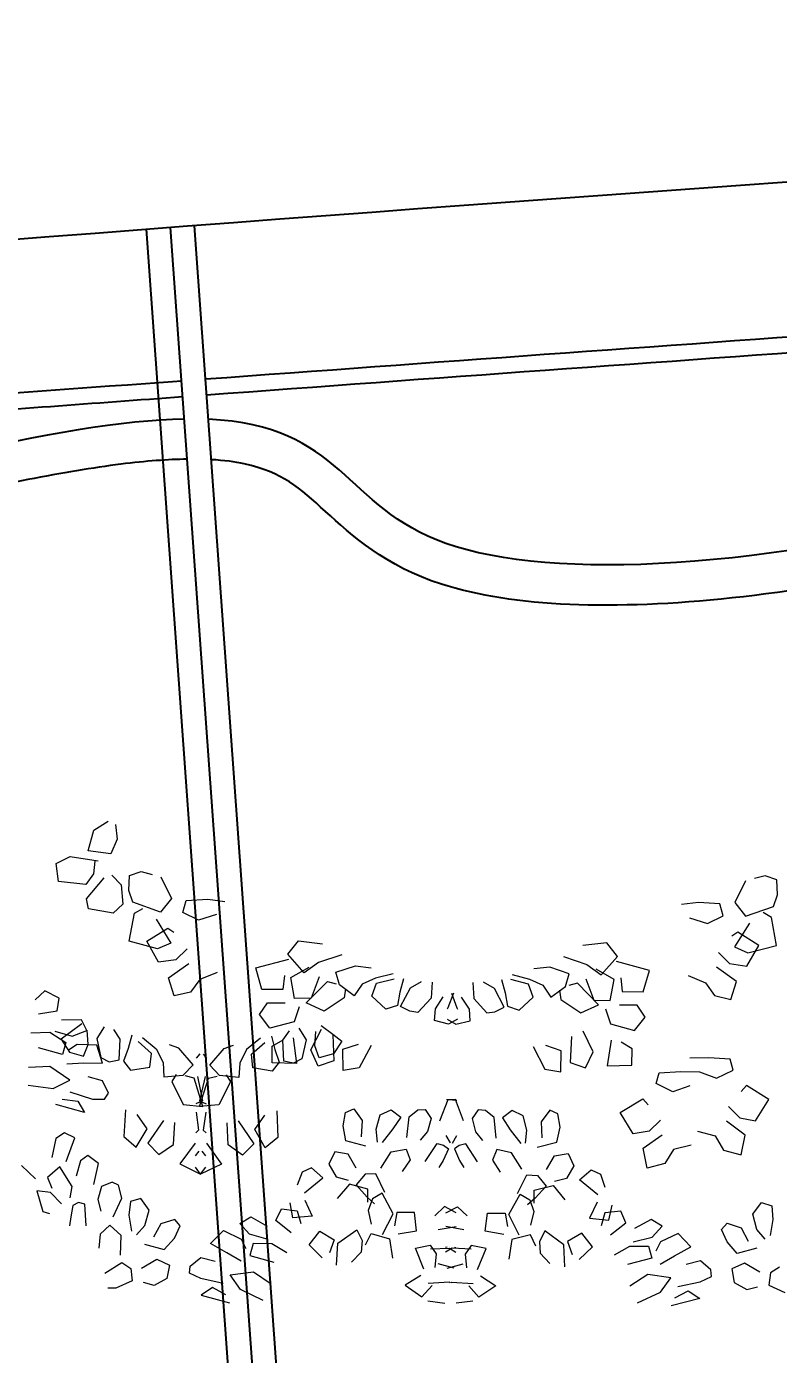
# Model space of a CAD drawing. Header units: metres. Extents: x 10 to 239, y 2 to 253.
# Drawn here: x 49.164 to 50.102, y 174.307 to 175.965 of the extents above; entities that cross this region are included whole.
import ezdxf

# ---------------------------------------------------------------- set-up
doc = ezdxf.new("R2010")
doc.units = ezdxf.units.M
doc.header["$MEASUREMENT"] = 0
doc.layers.get('Defpoints').update_dxf_attribs({"color": 9})
for name, color, linetype in [('-cotas', 252, 'Continuous'), ('1', 7, 'Continuous'), ('1estruct arco', 7, 'Continuous'), ('1lianas', 9, 'Continuous')]:
    doc.layers.add(name, color=color, linetype=linetype)
doc.layers.add('bloques veg', color=7, linetype='Continuous', lineweight=0, true_color=0xbbd5a5)
doc.styles.get("Standard").update_dxf_attribs({"font": 'arial.ttf'})
doc.dimstyles.get("Standard").update_dxf_attribs({"dimtxt": 0.18, "dimasz": 0.18, "dimexe": 0.18, "dimexo": 0.0625, "dimgap": 0.09, "dimtad": 0, "dimtih": 1, "dimtoh": 1, "dimdec": 4, "dimzin": 0, "dimdsep": 46, "dimtxsty": 'Standard', "dimcen": 0.09, "dimadec": 0, "dimazin": 0, "dimtfac": 1, "dimtdec": 4, "dimtofl": 0, "dimtmove": 0, "dimatfit": 3, "dimfxl": 1, "dimtolj": 1, "dimtzin": 0, "dimarcsym": 0})

# ---------------------------------------------------------------- blocks, each defined once
blk = doc.blocks.new('*D90')
at = {"layer": '-cotas', "color": 0, "lineweight": -2, "transparency": 16777216}
for p, q in [((35.5997, 175.5332), (35.5997, 162.1857)), ((89.3642, 175.5332), (89.3642, 162.1857)), ((35.7797, 162.3657), (58.2102, 162.3657)), ((89.1842, 162.3657), (59.8709, 162.3657))]:
    blk.add_line(p, q, dxfattribs=at)
at = {"layer": '-cotas', "color": 0, "transparency": 16777216}
for points in [[(35.7797, 162.3957), (35.7797, 162.3357), (35.5997, 162.3657)], [(89.1842, 162.3957), (89.1842, 162.3357), (89.3642, 162.3657)]]:
    blk.add_solid(points, dxfattribs=at)
at = {"layer": 'Defpoints', "color": 0, "transparency": 16777216}
for p in [(35.5997, 175.5957), (89.3642, 175.5957), (89.3642, 162.3657)]:
    blk.add_point(p, dxfattribs=at)
at = {"layer": '-cotas', "color": 0, "transparency": 16777216, "insert": (59.0405, 162.3657), "char_height": 0.3, "attachment_point": 5}
blk.add_mtext('\\A1;53.7645', dxfattribs=at)
blk = doc.blocks.new('A$C0C3707A3')
at = {"layer": 'bloques veg'}
for p, q in [((1.1335, 0.4979), (1.1476, 0.5069)), ((1.1549, 0.5038), (1.1568, 0.4893)), ((1.128, 0.4773), (1.1335, 0.4979)), ((1.1568, 0.4893), (1.1506, 0.4747)), ((1.1506, 0.4747), (1.128, 0.4773)), ((1.0967, 0.4647), (1.1102, 0.4716)), ((1.0989, 0.4467), (1.0967, 0.4647)), ((1.1102, 0.4716), (1.1382, 0.4675)), ((1.1347, 0.4673), (1.1336, 0.4548)), ((1.1336, 0.4548), (1.1261, 0.444)), ((1.1269, 0.4298), (1.1442, 0.4508)), ((1.1519, 0.4534), (1.161, 0.444)), ((1.1688, 0.4384), (1.1693, 0.4534)), ((1.1693, 0.4534), (1.1808, 0.4573)), ((1.1808, 0.4573), (1.1917, 0.4544)), ((1.2004, 0.4521), (1.2109, 0.4306)), ((1.7794, 0.4521), (1.7688, 0.4306)), ((1.7989, 0.4573), (1.7881, 0.4544)), ((1.8104, 0.4534), (1.7989, 0.4573)), ((1.811, 0.4384), (1.8104, 0.4534)), ((1.1261, 0.444), (1.0989, 0.4467)), ((1.161, 0.444), (1.1628, 0.4249)), ((1.1727, 0.4269), (1.1688, 0.4384)), ((1.8071, 0.4269), (1.811, 0.4384)), ((1.1289, 0.42), (1.1269, 0.4298)), ((1.1628, 0.4249), (1.1534, 0.4158)), ((1.2003, 0.4172), (1.1727, 0.4269)), ((1.2109, 0.4306), (1.2003, 0.4172)), ((1.2224, 0.4171), (1.2256, 0.429)), ((1.2256, 0.429), (1.2469, 0.4303)), ((1.2469, 0.4303), (1.2637, 0.4281)), ((1.7329, 0.4303), (1.716, 0.4281)), ((1.7541, 0.429), (1.7329, 0.4303)), ((1.7573, 0.4171), (1.7541, 0.429)), ((1.7688, 0.4306), (1.7794, 0.4172)), ((1.7794, 0.4172), (1.8071, 0.4269)), ((1.1534, 0.4158), (1.1289, 0.42)), ((1.1693, 0.3882), (1.1744, 0.416)), ((1.1744, 0.416), (1.1827, 0.4207)), ((1.1961, 0.4101), (1.2107, 0.3865)), ((1.2378, 0.4094), (1.2224, 0.4171)), ((1.2556, 0.4151), (1.2378, 0.4094)), ((1.7241, 0.4151), (1.7419, 0.4094)), ((1.7419, 0.4094), (1.7573, 0.4171)), ((1.7836, 0.4101), (1.769, 0.3865)), ((1.8053, 0.416), (1.7971, 0.4207)), ((1.8104, 0.3882), (1.8053, 0.416)), ((1.1867, 0.3882), (1.2077, 0.4012)), ((1.2077, 0.4012), (1.2136, 0.3973)), ((1.7721, 0.4012), (1.7661, 0.3973)), ((1.793, 0.3882), (1.7721, 0.4012)), ((1.1975, 0.3807), (1.1693, 0.3882)), ((1.1987, 0.3676), (1.1867, 0.3882)), ((1.2107, 0.3865), (1.1975, 0.3807)), ((1.3267, 0.3763), (1.3372, 0.3898)), ((1.3372, 0.3898), (1.3609, 0.3869)), ((1.6425, 0.3898), (1.6188, 0.3869)), ((1.6531, 0.3763), (1.6425, 0.3898)), ((1.769, 0.3865), (1.7822, 0.3807)), ((1.7811, 0.3676), (1.793, 0.3882)), ((1.7822, 0.3807), (1.8104, 0.3882)), ((1.2156, 0.37), (1.1987, 0.3676)), ((1.2267, 0.381), (1.2156, 0.37)), ((1.2951, 0.3627), (1.3277, 0.3714)), ((1.3427, 0.3581), (1.3267, 0.3763)), ((1.3801, 0.376), (1.357, 0.3682)), ((1.5997, 0.376), (1.6227, 0.3682)), ((1.637, 0.3581), (1.6531, 0.3763)), ((1.6847, 0.3627), (1.6521, 0.3714)), ((1.753, 0.381), (1.7641, 0.37)), ((1.7641, 0.37), (1.7811, 0.3676)), ((1.2085, 0.3522), (1.2286, 0.3665)), ((1.2566, 0.3579), (1.2395, 0.3508)), ((1.301, 0.3413), (1.2951, 0.3627)), ((1.3298, 0.3534), (1.3477, 0.3637)), ((1.357, 0.3682), (1.3427, 0.3581)), ((1.3743, 0.3589), (1.3935, 0.3654)), ((1.3779, 0.3463), (1.3743, 0.3589)), ((1.3935, 0.3654), (1.4093, 0.3635)), ((1.431, 0.3577), (1.4135, 0.3531)), ((1.5487, 0.3577), (1.5662, 0.3531)), ((1.5862, 0.3654), (1.5704, 0.3635)), ((1.6054, 0.3589), (1.5862, 0.3654)), ((1.6018, 0.3463), (1.6054, 0.3589)), ((1.6227, 0.3682), (1.637, 0.3581)), ((1.6499, 0.3534), (1.632, 0.3637)), ((1.6787, 0.3413), (1.6847, 0.3627)), ((1.7232, 0.3579), (1.7402, 0.3508)), ((1.7712, 0.3522), (1.7511, 0.3665)), ((1.2142, 0.3343), (1.2085, 0.3522)), ((1.2395, 0.3508), (1.2303, 0.3382)), ((1.3233, 0.3551), (1.322, 0.3415)), ((1.3336, 0.3326), (1.3298, 0.3534)), ((1.3452, 0.3283), (1.366, 0.3495)), ((1.3579, 0.354), (1.3499, 0.3329)), ((1.366, 0.3495), (1.3747, 0.3472)), ((1.3925, 0.3354), (1.3779, 0.3463)), ((1.3839, 0.3424), (1.3826, 0.3334)), ((1.4003, 0.3473), (1.3925, 0.3354)), ((1.4135, 0.3531), (1.4003, 0.3473)), ((1.4099, 0.3354), (1.4145, 0.3481)), ((1.4145, 0.3481), (1.432, 0.3528)), ((1.4413, 0.3526), (1.4378, 0.3396)), ((1.4386, 0.3254), (1.4482, 0.3438)), ((1.4482, 0.3438), (1.4592, 0.3501)), ((1.4696, 0.3497), (1.4688, 0.3336)), ((1.5101, 0.3497), (1.511, 0.3336)), ((1.5315, 0.3438), (1.5205, 0.3501)), ((1.5411, 0.3254), (1.5315, 0.3438)), ((1.5384, 0.3526), (1.5419, 0.3396)), ((1.5652, 0.3481), (1.5477, 0.3528)), ((1.5698, 0.3354), (1.5652, 0.3481)), ((1.5662, 0.3531), (1.5794, 0.3473)), ((1.5794, 0.3473), (1.5873, 0.3354)), ((1.5873, 0.3354), (1.6018, 0.3463)), ((1.5959, 0.3424), (1.5971, 0.3334)), ((1.6137, 0.3495), (1.605, 0.3472)), ((1.6345, 0.3283), (1.6137, 0.3495)), ((1.6218, 0.354), (1.6298, 0.3329)), ((1.6462, 0.3326), (1.6499, 0.3534)), ((1.6564, 0.3551), (1.6578, 0.3415)), ((1.7402, 0.3508), (1.7494, 0.3382)), ((1.7655, 0.3343), (1.7712, 0.3522)), ((1.0861, 0.3384), (1.0767, 0.3293)), ((1.1005, 0.3311), (1.0861, 0.3384)), ((1.0984, 0.3188), (1.1005, 0.3311)), ((1.2303, 0.3382), (1.2142, 0.3343)), ((1.322, 0.3415), (1.301, 0.3413)), ((1.3499, 0.3329), (1.3336, 0.3326)), ((1.3826, 0.3334), (1.3628, 0.3201)), ((1.4239, 0.3224), (1.4099, 0.3354)), ((1.4378, 0.3396), (1.4354, 0.3263)), ((1.4688, 0.3336), (1.4557, 0.3196)), ((1.473, 0.3232), (1.4808, 0.335)), ((1.491, 0.3387), (1.4855, 0.3244)), ((1.4888, 0.3387), (1.4942, 0.3244)), ((1.5068, 0.3232), (1.4989, 0.335)), ((1.511, 0.3336), (1.524, 0.3196)), ((1.5419, 0.3396), (1.5443, 0.3263)), ((1.5559, 0.3224), (1.5698, 0.3354)), ((1.5971, 0.3334), (1.617, 0.3201)), ((1.6298, 0.3329), (1.6462, 0.3326)), ((1.6578, 0.3415), (1.6787, 0.3413)), ((1.7494, 0.3382), (1.7655, 0.3343)), ((1.08, 0.3156), (1.0984, 0.3188)), ((1.2989, 0.3163), (1.3068, 0.3281)), ((1.3093, 0.303), (1.2989, 0.3163)), ((1.3068, 0.3281), (1.3242, 0.3281)), ((1.3383, 0.3243), (1.3332, 0.3094)), ((1.3628, 0.3201), (1.3452, 0.3283)), ((1.4354, 0.3263), (1.4239, 0.3224)), ((1.4478, 0.3206), (1.4386, 0.3254)), ((1.4557, 0.3196), (1.4478, 0.3206)), ((1.4722, 0.3117), (1.473, 0.3232)), ((1.4855, 0.3244), (1.4847, 0.3229)), ((1.4942, 0.3244), (1.495, 0.3229)), ((1.5075, 0.3117), (1.5068, 0.3232)), ((1.524, 0.3196), (1.5319, 0.3206)), ((1.5319, 0.3206), (1.5411, 0.3254)), ((1.5443, 0.3263), (1.5559, 0.3224)), ((1.617, 0.3201), (1.6345, 0.3283)), ((1.6414, 0.3243), (1.6466, 0.3094)), ((1.673, 0.3281), (1.6555, 0.3281)), ((1.6704, 0.303), (1.6808, 0.3163)), ((1.6808, 0.3163), (1.673, 0.3281)), ((1.1227, 0.31), (1.1028, 0.3095)), ((1.1231, 0.306), (1.1115, 0.2974)), ((1.128, 0.2993), (1.1227, 0.31)), ((1.1451, 0.3032), (1.1379, 0.2916)), ((1.3332, 0.3094), (1.3093, 0.303)), ((1.3381, 0.3032), (1.3454, 0.2916)), ((1.3602, 0.306), (1.3718, 0.2974)), ((1.4863, 0.308), (1.4722, 0.3117)), ((1.4847, 0.313), (1.4934, 0.308)), ((1.495, 0.313), (1.4863, 0.308)), ((1.4934, 0.308), (1.5075, 0.3117)), ((1.6466, 0.3094), (1.6704, 0.303)), ((1.0726, 0.2966), (1.0914, 0.2974)), ((1.0914, 0.2974), (1.1074, 0.2873)), ((1.0964, 0.2984), (1.1137, 0.2938)), ((1.1115, 0.2974), (1.1027, 0.2905)), ((1.1027, 0.2905), (1.1109, 0.2778)), ((1.1137, 0.2938), (1.128, 0.2993)), ((1.1293, 0.2857), (1.1285, 0.2999)), ((1.1379, 0.2916), (1.1422, 0.2729)), ((1.161, 0.2912), (1.1547, 0.3006)), ((1.1601, 0.2705), (1.161, 0.2912)), ((1.1725, 0.2951), (1.169, 0.282)), ((1.1833, 0.293), (1.1968, 0.2816)), ((1.3, 0.293), (1.2864, 0.2816)), ((1.3108, 0.2951), (1.3142, 0.282)), ((1.3115, 0.285), (1.3225, 0.2914)), ((1.3223, 0.2912), (1.3286, 0.3006)), ((1.3232, 0.2705), (1.3223, 0.2912)), ((1.3323, 0.2934), (1.336, 0.268)), ((1.3454, 0.2916), (1.3411, 0.2729)), ((1.3501, 0.2816), (1.3603, 0.3022)), ((1.354, 0.2857), (1.3548, 0.2999)), ((1.3717, 0.2968), (1.3729, 0.2709)), ((1.3718, 0.2974), (1.3806, 0.2905)), ((1.3806, 0.2905), (1.3724, 0.2778)), ((1.6081, 0.2968), (1.6069, 0.2709)), ((1.6296, 0.2816), (1.6194, 0.3022)), ((1.6474, 0.2934), (1.6437, 0.268)), ((1.6682, 0.285), (1.6572, 0.2914)), ((1.1042, 0.2754), (1.0803, 0.2818)), ((1.1074, 0.2873), (1.1042, 0.2754)), ((1.1185, 0.2855), (1.11, 0.2797)), ((1.1109, 0.2778), (1.125, 0.274)), ((1.1381, 0.2849), (1.1185, 0.2855)), ((1.125, 0.274), (1.1293, 0.2857)), ((1.1438, 0.2671), (1.1381, 0.2849)), ((1.169, 0.282), (1.1645, 0.2693)), ((1.1921, 0.277), (1.179, 0.2887)), ((1.1908, 0.2634), (1.1921, 0.277)), ((1.1968, 0.2816), (1.2037, 0.2681)), ((1.2192, 0.2826), (1.21, 0.2858)), ((1.2334, 0.266), (1.2192, 0.2826)), ((1.24, 0.2769), (1.2365, 0.2729)), ((1.2433, 0.2769), (1.2468, 0.2729)), ((1.2499, 0.266), (1.2641, 0.2826)), ((1.2641, 0.2826), (1.2733, 0.2858)), ((1.2864, 0.2816), (1.2796, 0.2681)), ((1.2912, 0.277), (1.3043, 0.2887)), ((1.2925, 0.2634), (1.2912, 0.277)), ((1.3118, 0.2686), (1.3115, 0.285)), ((1.3142, 0.282), (1.3188, 0.2693)), ((1.3575, 0.2657), (1.3501, 0.2816)), ((1.3583, 0.274), (1.354, 0.2857)), ((1.3724, 0.2778), (1.3583, 0.274)), ((1.3818, 0.2825), (1.3971, 0.2876)), ((1.382, 0.2615), (1.3818, 0.2825)), ((1.4096, 0.2866), (1.3978, 0.2642)), ((1.5701, 0.2866), (1.5819, 0.2642)), ((1.598, 0.2825), (1.5826, 0.2876)), ((1.5978, 0.2615), (1.598, 0.2825)), ((1.6222, 0.2657), (1.6296, 0.2816)), ((1.668, 0.2686), (1.6682, 0.285)), ((1.7441, 0.2764), (1.7255, 0.2761)), ((1.7654, 0.2752), (1.7441, 0.2764)), ((1.0917, 0.2636), (1.0704, 0.2623)), ((1.1114, 0.2502), (1.0917, 0.2636)), ((1.1086, 0.2661), (1.1253, 0.2674)), ((1.1253, 0.2674), (1.1438, 0.2671)), ((1.1422, 0.2729), (1.1503, 0.2684)), ((1.1503, 0.2684), (1.1601, 0.2705)), ((1.1645, 0.2693), (1.1714, 0.2605)), ((1.1714, 0.2605), (1.1908, 0.2634)), ((1.2037, 0.2681), (1.2046, 0.2539)), ((1.2237, 0.2558), (1.2334, 0.266)), ((1.2596, 0.2558), (1.2499, 0.266)), ((1.2796, 0.2681), (1.2787, 0.2539)), ((1.3119, 0.2605), (1.2925, 0.2634)), ((1.336, 0.268), (1.3118, 0.2686)), ((1.3188, 0.2693), (1.3119, 0.2605)), ((1.333, 0.2684), (1.3232, 0.2705)), ((1.3411, 0.2729), (1.333, 0.2684)), ((1.3729, 0.2709), (1.3575, 0.2657)), ((1.3978, 0.2642), (1.382, 0.2615)), ((1.5819, 0.2642), (1.5978, 0.2615)), ((1.6069, 0.2709), (1.6222, 0.2657)), ((1.6437, 0.268), (1.668, 0.2686)), ((1.7518, 0.2564), (1.7683, 0.2643)), ((1.7683, 0.2643), (1.7654, 0.2752)), ((1.0951, 0.2418), (1.1114, 0.2502)), ((1.1438, 0.2497), (1.1297, 0.2534)), ((1.2046, 0.2539), (1.2237, 0.2558)), ((1.2169, 0.2564), (1.2127, 0.2494)), ((1.2345, 0.2529), (1.2258, 0.2552)), ((1.2433, 0.2249), (1.2345, 0.2529)), ((1.2378, 0.2546), (1.2432, 0.2304)), ((1.24, 0.2249), (1.2488, 0.2529)), ((1.2455, 0.2546), (1.2401, 0.2304)), ((1.2488, 0.2529), (1.2575, 0.2552)), ((1.2787, 0.2539), (1.2596, 0.2558)), ((1.2664, 0.2564), (1.2706, 0.2494)), ((1.6923, 0.2506), (1.6952, 0.2614)), ((1.7088, 0.2427), (1.6923, 0.2506)), ((1.6952, 0.2614), (1.7165, 0.2627)), ((1.7165, 0.2627), (1.735, 0.2624)), ((1.735, 0.2624), (1.7518, 0.2564)), ((1.0704, 0.2449), (1.0951, 0.2418)), ((1.1117, 0.2385), (1.1342, 0.2313)), ((1.1499, 0.2376), (1.1438, 0.2497)), ((1.1459, 0.2316), (1.1499, 0.2376)), ((1.2127, 0.2494), (1.224, 0.2266)), ((1.2706, 0.2494), (1.2593, 0.2266)), ((1.7255, 0.2486), (1.7088, 0.2427)), ((1.7816, 0.2493), (1.7763, 0.2432)), ((1.8039, 0.2355), (1.7816, 0.2493)), ((1.1261, 0.2183), (1.0979, 0.2259)), ((1.104, 0.2312), (1.1197, 0.2293)), ((1.1197, 0.2293), (1.1261, 0.2183)), ((1.1342, 0.2313), (1.1459, 0.2316)), ((1.224, 0.2266), (1.2433, 0.2249)), ((1.2432, 0.2304), (1.2365, 0.2276)), ((1.2593, 0.2266), (1.24, 0.2249)), ((1.2401, 0.2304), (1.2468, 0.2276)), ((1.3848, 0.22), (1.3928, 0.2237)), ((1.3928, 0.2237), (1.4013, 0.2121)), ((1.4782, 0.2124), (1.4862, 0.2335)), ((1.4936, 0.2335), (1.4847, 0.233)), ((1.4862, 0.2335), (1.495, 0.233)), ((1.5016, 0.2124), (1.4936, 0.2335)), ((1.587, 0.2237), (1.5784, 0.2121)), ((1.5949, 0.22), (1.587, 0.2237)), ((1.6567, 0.2217), (1.679, 0.2355)), ((1.679, 0.2355), (1.6843, 0.2294)), ((1.764, 0.2283), (1.7751, 0.2173)), ((1.7909, 0.2145), (1.8039, 0.2355)), ((1.1667, 0.221), (1.1654, 0.1946)), ((1.1884, 0.2024), (1.1783, 0.2167)), ((1.2046, 0.2108), (1.1893, 0.1882)), ((1.2368, 0.2194), (1.2393, 0.2014)), ((1.2465, 0.2194), (1.244, 0.2014)), ((1.2786, 0.2108), (1.294, 0.1882)), ((1.2949, 0.2024), (1.305, 0.2167)), ((1.3166, 0.221), (1.3179, 0.1946)), ((1.3824, 0.2067), (1.3848, 0.22)), ((1.4013, 0.2121), (1.4005, 0.196)), ((1.4153, 0.2037), (1.4191, 0.2178)), ((1.4191, 0.2178), (1.4298, 0.223)), ((1.4298, 0.223), (1.4395, 0.2158)), ((1.4395, 0.2158), (1.4317, 0.2039)), ((1.4457, 0.1955), (1.4477, 0.2159)), ((1.4477, 0.2159), (1.4565, 0.2229)), ((1.4565, 0.2229), (1.4636, 0.2233)), ((1.4636, 0.2233), (1.4695, 0.2147)), ((1.4695, 0.2147), (1.466, 0.2017)), ((1.5161, 0.2233), (1.5102, 0.2147)), ((1.5102, 0.2147), (1.5137, 0.2017)), ((1.5232, 0.2229), (1.5161, 0.2233)), ((1.532, 0.2159), (1.5232, 0.2229)), ((1.534, 0.1955), (1.532, 0.2159)), ((1.5499, 0.223), (1.5402, 0.2158)), ((1.5402, 0.2158), (1.548, 0.2039)), ((1.5606, 0.2178), (1.5499, 0.223)), ((1.5644, 0.2037), (1.5606, 0.2178)), ((1.5784, 0.2121), (1.5792, 0.196)), ((1.5973, 0.2067), (1.5949, 0.22)), ((1.6697, 0.2008), (1.6567, 0.2217)), ((1.6966, 0.2145), (1.6855, 0.2035)), ((1.7808, 0.2002), (1.762, 0.2138)), ((1.7751, 0.2173), (1.7909, 0.2145)), ((1.1067, 0.1979), (1.0981, 0.1921)), ((1.1169, 0.1929), (1.1067, 0.1979)), ((1.1778, 0.1843), (1.1884, 0.2024)), ((1.2146, 0.1872), (1.2158, 0.209)), ((1.2393, 0.2014), (1.2365, 0.1989)), ((1.244, 0.2014), (1.2468, 0.1989)), ((1.2687, 0.1872), (1.2675, 0.209)), ((1.3055, 0.1843), (1.2949, 0.2024)), ((1.3854, 0.1919), (1.3824, 0.2067)), ((1.4165, 0.1906), (1.4153, 0.2037)), ((1.4317, 0.2039), (1.4211, 0.1905)), ((1.466, 0.2017), (1.459, 0.1931)), ((1.4888, 0.1904), (1.4847, 0.1978)), ((1.4909, 0.1904), (1.495, 0.1978)), ((1.5137, 0.2017), (1.5207, 0.1931)), ((1.548, 0.2039), (1.5586, 0.1905)), ((1.5633, 0.1906), (1.5644, 0.2037)), ((1.5943, 0.1919), (1.5973, 0.2067)), ((1.6855, 0.2035), (1.6697, 0.2008)), ((1.6798, 0.1864), (1.6986, 0.2)), ((1.7333, 0.2038), (1.7508, 0.1991)), ((1.7508, 0.1991), (1.7592, 0.1851)), ((1.7768, 0.1805), (1.7808, 0.2002)), ((1.0981, 0.1921), (1.0943, 0.1733)), ((1.1084, 0.1696), (1.1169, 0.1929)), ((1.1654, 0.1946), (1.1778, 0.1843)), ((1.1893, 0.1882), (1.2003, 0.1771)), ((1.2003, 0.1771), (1.2146, 0.1872)), ((1.2359, 0.1885), (1.2211, 0.168)), ((1.2474, 0.1885), (1.2622, 0.168)), ((1.283, 0.1771), (1.2687, 0.1872)), ((1.294, 0.1882), (1.283, 0.1771)), ((1.3179, 0.1946), (1.3055, 0.1843)), ((1.405, 0.1867), (1.3854, 0.1919)), ((1.4639, 0.172), (1.4756, 0.1898)), ((1.4756, 0.1898), (1.4821, 0.1881)), ((1.487, 0.1845), (1.4816, 0.1731)), ((1.4821, 0.1881), (1.487, 0.1845)), ((1.4976, 0.1881), (1.4928, 0.1845)), ((1.4928, 0.1845), (1.4981, 0.1731)), ((1.5041, 0.1898), (1.4976, 0.1881)), ((1.5159, 0.172), (1.5041, 0.1898)), ((1.5748, 0.1867), (1.5943, 0.1919)), ((1.6838, 0.1668), (1.6798, 0.1864)), ((1.7098, 0.1854), (1.7013, 0.1714)), ((1.7273, 0.19), (1.7098, 0.1854)), ((1.7592, 0.1851), (1.7768, 0.1805)), ((1.1297, 0.1755), (1.1226, 0.1704)), ((1.1405, 0.1679), (1.1297, 0.1755)), ((1.2365, 0.1759), (1.2402, 0.1807)), ((1.2468, 0.1759), (1.2431, 0.1807)), ((1.3743, 0.1809), (1.3687, 0.1685)), ((1.3877, 0.1785), (1.3743, 0.1809)), ((1.3956, 0.1647), (1.3877, 0.1785)), ((1.4201, 0.1651), (1.4302, 0.1811)), ((1.4302, 0.1811), (1.445, 0.1841)), ((1.4492, 0.1736), (1.4413, 0.1618)), ((1.445, 0.1841), (1.4492, 0.1736)), ((1.4816, 0.1731), (1.4774, 0.1661)), ((1.4981, 0.1731), (1.5023, 0.1661)), ((1.5347, 0.1841), (1.5306, 0.1736)), ((1.5306, 0.1736), (1.5384, 0.1618)), ((1.5495, 0.1811), (1.5347, 0.1841)), ((1.5596, 0.1651), (1.5495, 0.1811)), ((1.5841, 0.1647), (1.5921, 0.1785)), ((1.5921, 0.1785), (1.6054, 0.1809)), ((1.6054, 0.1809), (1.6111, 0.1685)), ((1.7013, 0.1714), (1.6838, 0.1668)), ((1.0781, 0.1521), (1.0641, 0.1651)), ((1.1023, 0.1642), (1.0901, 0.1535)), ((1.1145, 0.1447), (1.1023, 0.1642)), ((1.1226, 0.1704), (1.1185, 0.1552)), ((1.1361, 0.147), (1.1405, 0.1679)), ((1.2211, 0.168), (1.2416, 0.1579)), ((1.2416, 0.1579), (1.2365, 0.1649)), ((1.2622, 0.168), (1.2416, 0.1579)), ((1.2416, 0.1579), (1.2468, 0.1649)), ((1.3421, 0.1605), (1.3375, 0.1477)), ((1.3514, 0.1649), (1.3421, 0.1605)), ((1.3627, 0.1549), (1.3514, 0.1649)), ((1.3687, 0.1685), (1.3758, 0.1561)), ((1.4045, 0.1589), (1.3959, 0.1484)), ((1.4151, 0.1595), (1.4045, 0.1589)), ((1.4241, 0.1408), (1.4151, 0.1595)), ((1.5556, 0.1408), (1.5646, 0.1595)), ((1.5646, 0.1595), (1.5752, 0.1589)), ((1.5752, 0.1589), (1.5839, 0.1484)), ((1.6111, 0.1685), (1.6039, 0.1561)), ((1.617, 0.1549), (1.6283, 0.1649)), ((1.6283, 0.1649), (1.6376, 0.1605)), ((1.6376, 0.1605), (1.6422, 0.1477)), ((1.0901, 0.1535), (1.0943, 0.1431)), ((1.1437, 0.145), (1.1402, 0.132)), ((1.1541, 0.1492), (1.1437, 0.145)), ((1.1603, 0.1463), (1.1541, 0.1492)), ((1.1639, 0.1337), (1.1603, 0.1463)), ((1.3448, 0.14), (1.3627, 0.1549)), ((1.3758, 0.1561), (1.3878, 0.1529)), ((1.3891, 0.149), (1.3771, 0.1348)), ((1.4075, 0.1441), (1.3891, 0.149)), ((1.3959, 0.1484), (1.4066, 0.1362)), ((1.5722, 0.1441), (1.5907, 0.149)), ((1.5839, 0.1484), (1.5732, 0.1362)), ((1.5907, 0.149), (1.6026, 0.1348)), ((1.6039, 0.1561), (1.592, 0.1529)), ((1.635, 0.14), (1.617, 0.1549)), ((1.0931, 0.1387), (1.0795, 0.1401)), ((1.0795, 0.1401), (1.0857, 0.1198)), ((1.1041, 0.1277), (1.0931, 0.1387)), ((1.1127, 0.1335), (1.1145, 0.1447)), ((1.1402, 0.132), (1.143, 0.1207)), ((1.1554, 0.1151), (1.1639, 0.1337)), ((1.1825, 0.1334), (1.1723, 0.1303)), ((1.191, 0.1218), (1.1825, 0.1334)), ((1.3452, 0.1329), (1.3525, 0.1169)), ((1.4066, 0.1362), (1.4141, 0.1295)), ((1.4076, 0.1313), (1.4075, 0.1441)), ((1.412, 0.1347), (1.4077, 0.1231)), ((1.4216, 0.1403), (1.412, 0.1347)), ((1.4325, 0.12), (1.4216, 0.1403)), ((1.5473, 0.12), (1.5581, 0.1403)), ((1.5581, 0.1403), (1.5677, 0.1347)), ((1.5732, 0.1362), (1.5656, 0.1295)), ((1.5677, 0.1347), (1.572, 0.1231)), ((1.5722, 0.1313), (1.5722, 0.1441)), ((1.6345, 0.1329), (1.6272, 0.1169)), ((1.7887, 0.1218), (1.7973, 0.1334)), ((1.7973, 0.1334), (1.8074, 0.1303)), ((1.0857, 0.1198), (1.0922, 0.118)), ((1.1153, 0.1258), (1.1135, 0.1147)), ((1.1208, 0.129), (1.1153, 0.1258)), ((1.1273, 0.1273), (1.1208, 0.129)), ((1.1286, 0.106), (1.1273, 0.1273)), ((1.1723, 0.1303), (1.171, 0.1167)), ((1.1869, 0.1066), (1.191, 0.1218)), ((1.3165, 0.1126), (1.3219, 0.124)), ((1.3219, 0.124), (1.3376, 0.1221)), ((1.3334, 0.1151), (1.3304, 0.1299)), ((1.3376, 0.1221), (1.3412, 0.1095)), ((1.4077, 0.1231), (1.411, 0.1094)), ((1.4223, 0.0994), (1.4325, 0.12)), ((1.4363, 0.1213), (1.4339, 0.1079)), ((1.4537, 0.1212), (1.4363, 0.1213)), ((1.4559, 0.1032), (1.4537, 0.1212)), ((1.4833, 0.1273), (1.4739, 0.1182)), ((1.495, 0.1213), (1.4833, 0.1273)), ((1.4847, 0.1213), (1.4964, 0.1273)), ((1.4964, 0.1273), (1.5059, 0.1182)), ((1.5238, 0.1032), (1.526, 0.1212)), ((1.526, 0.1212), (1.5434, 0.1213)), ((1.5434, 0.1213), (1.5458, 0.1079)), ((1.5574, 0.0994), (1.5473, 0.12)), ((1.572, 0.1231), (1.5687, 0.1094)), ((1.6421, 0.1221), (1.6385, 0.1095)), ((1.6579, 0.124), (1.6421, 0.1221)), ((1.6463, 0.1151), (1.6493, 0.1299)), ((1.6632, 0.1126), (1.6579, 0.124)), ((1.7928, 0.1066), (1.7887, 0.1218)), ((1.8074, 0.1303), (1.8087, 0.1167)), ((1.1135, 0.1147), (1.1122, 0.1057)), ((1.152, 0.1067), (1.1426, 0.0976)), ((1.1633, 0.0967), (1.152, 0.1067)), ((1.171, 0.1167), (1.1737, 0.1009)), ((1.1786, 0.0972), (1.1869, 0.1066)), ((1.2025, 0.1083), (1.1954, 0.0951)), ((1.2165, 0.1127), (1.2025, 0.1083)), ((1.2161, 0.0942), (1.2218, 0.1066)), ((1.2218, 0.1066), (1.2165, 0.1127)), ((1.2807, 0.1094), (1.2917, 0.1158)), ((1.2906, 0.0986), (1.2807, 0.1094)), ((1.2917, 0.1158), (1.3079, 0.1068)), ((1.3318, 0.1004), (1.3165, 0.1126)), ((1.3525, 0.1169), (1.3334, 0.1151)), ((1.4772, 0.1045), (1.495, 0.1076)), ((1.5026, 0.1045), (1.4847, 0.1076)), ((1.6272, 0.1169), (1.6463, 0.1151)), ((1.6479, 0.1004), (1.6632, 0.1126)), ((1.688, 0.1158), (1.6718, 0.1068)), ((1.699, 0.1094), (1.688, 0.1158)), ((1.6891, 0.0986), (1.699, 0.1094)), ((1.7579, 0.1066), (1.7633, 0.1127)), ((1.7636, 0.0942), (1.7579, 0.1066)), ((1.7633, 0.1127), (1.7773, 0.1083)), ((1.7773, 0.1083), (1.7843, 0.0951)), ((1.8012, 0.0972), (1.7928, 0.1066)), ((1.8087, 0.1167), (1.806, 0.1009)), ((1.1426, 0.0976), (1.1413, 0.084)), ((1.1627, 0.0771), (1.1633, 0.0967)), ((1.2061, 0.0829), (1.2161, 0.0942)), ((1.252, 0.0892), (1.2648, 0.1021)), ((1.2648, 0.1021), (1.2824, 0.0939)), ((1.2824, 0.0939), (1.2869, 0.0845)), ((1.3091, 0.0937), (1.2906, 0.0986)), ((1.3496, 0.0886), (1.3602, 0.1021)), ((1.3602, 0.1021), (1.3742, 0.0937)), ((1.3742, 0.0937), (1.3697, 0.0809)), ((1.378, 0.0903), (1.3968, 0.1039)), ((1.3968, 0.1039), (1.402, 0.0932)), ((1.402, 0.0932), (1.4013, 0.0818)), ((1.4055, 0.0888), (1.4109, 0.1001)), ((1.4109, 0.1001), (1.4293, 0.0952)), ((1.4293, 0.0952), (1.4323, 0.0758)), ((1.4376, 0.1), (1.4559, 0.1032)), ((1.5422, 0.1), (1.5238, 0.1032)), ((1.5504, 0.0952), (1.5475, 0.0758)), ((1.5689, 0.1001), (1.5504, 0.0952)), ((1.5742, 0.0888), (1.5689, 0.1001)), ((1.583, 0.1039), (1.5777, 0.0932)), ((1.5777, 0.0932), (1.5784, 0.0818)), ((1.6017, 0.0903), (1.583, 0.1039)), ((1.6195, 0.1021), (1.6055, 0.0937)), ((1.6055, 0.0937), (1.6101, 0.0809)), ((1.6301, 0.0886), (1.6195, 0.1021)), ((1.6706, 0.0937), (1.6891, 0.0986)), ((1.6974, 0.0939), (1.6929, 0.0845)), ((1.7149, 0.1021), (1.6974, 0.0939)), ((1.7277, 0.0892), (1.7149, 0.1021)), ((1.7736, 0.0829), (1.7636, 0.0942)), ((1.1866, 0.0881), (1.2061, 0.0829)), ((1.2682, 0.0802), (1.252, 0.0892)), ((1.2823, 0.0718), (1.2682, 0.0802)), ((1.294, 0.0896), (1.2908, 0.0776)), ((1.3126, 0.0893), (1.294, 0.0896)), ((1.3277, 0.0806), (1.3126, 0.0893)), ((1.3625, 0.0759), (1.3496, 0.0886)), ((1.3768, 0.0686), (1.378, 0.0903)), ((1.4013, 0.0818), (1.3916, 0.0716)), ((1.4548, 0.0861), (1.4696, 0.0891)), ((1.4632, 0.0652), (1.4548, 0.0861)), ((1.4696, 0.0891), (1.4754, 0.0805)), ((1.4698, 0.0855), (1.4886, 0.0863)), ((1.4754, 0.0805), (1.4741, 0.0669)), ((1.4862, 0.0873), (1.4847, 0.0869)), ((1.4911, 0.0863), (1.4847, 0.0823)), ((1.4886, 0.0863), (1.495, 0.0823)), ((1.51, 0.0855), (1.4911, 0.0863)), ((1.4935, 0.0873), (1.495, 0.0869)), ((1.5102, 0.0891), (1.5043, 0.0805)), ((1.5043, 0.0805), (1.5056, 0.0669)), ((1.5249, 0.0861), (1.5102, 0.0891)), ((1.5166, 0.0652), (1.5249, 0.0861)), ((1.5784, 0.0818), (1.5882, 0.0716)), ((1.6029, 0.0686), (1.6017, 0.0903)), ((1.6172, 0.0759), (1.6301, 0.0886)), ((1.6521, 0.0806), (1.6672, 0.0893)), ((1.6672, 0.0893), (1.6857, 0.0896)), ((1.6857, 0.0896), (1.6889, 0.0776)), ((1.6975, 0.0718), (1.7115, 0.0802)), ((1.7115, 0.0802), (1.7277, 0.0892)), ((1.7931, 0.0881), (1.7736, 0.0829)), ((1.1474, 0.0591), (1.1642, 0.0697)), ((1.1642, 0.0697), (1.1731, 0.0638)), ((1.1838, 0.0644), (1.1989, 0.0732)), ((1.1989, 0.0732), (1.2113, 0.0675)), ((1.2113, 0.0675), (1.2089, 0.0542)), ((1.2314, 0.0598), (1.232, 0.0666)), ((1.232, 0.0666), (1.2425, 0.0754)), ((1.2425, 0.0754), (1.2567, 0.0717)), ((1.2908, 0.0776), (1.3147, 0.0712)), ((1.4935, 0.0664), (1.4774, 0.0707)), ((1.4863, 0.0664), (1.5023, 0.0707)), ((1.6889, 0.0776), (1.665, 0.0712)), ((1.7372, 0.0754), (1.7231, 0.0717)), ((1.7477, 0.0666), (1.7372, 0.0754)), ((1.7484, 0.0598), (1.7477, 0.0666)), ((1.7808, 0.0732), (1.7684, 0.0675)), ((1.7684, 0.0675), (1.7708, 0.0542)), ((1.796, 0.0644), (1.7808, 0.0732)), ((1.8155, 0.0697), (1.8066, 0.0638)), ((1.1731, 0.0638), (1.1745, 0.0518)), ((1.2089, 0.0542), (1.1965, 0.0471)), ((1.2427, 0.0545), (1.2314, 0.0598)), ((1.2647, 0.0497), (1.2427, 0.0545)), ((1.2717, 0.0583), (1.2946, 0.0615)), ((1.2818, 0.044), (1.2717, 0.0583)), ((1.2946, 0.0615), (1.3124, 0.0497)), ((1.4603, 0.059), (1.4449, 0.0491)), ((1.5194, 0.059), (1.5348, 0.0491)), ((1.6851, 0.0615), (1.6673, 0.0497)), ((1.708, 0.0583), (1.6851, 0.0615)), ((1.6979, 0.044), (1.708, 0.0583)), ((1.715, 0.0497), (1.737, 0.0545)), ((1.737, 0.0545), (1.7484, 0.0598)), ((1.7708, 0.0542), (1.7832, 0.0471)), ((1.8066, 0.0638), (1.8052, 0.0518)), ((1.1586, 0.0444), (1.1504, 0.0443)), ((1.1745, 0.0518), (1.1586, 0.0444)), ((1.1965, 0.0471), (1.1857, 0.05)), ((1.2543, 0.0455), (1.243, 0.0381)), ((1.2675, 0.0385), (1.2543, 0.0455)), ((1.3045, 0.0332), (1.2818, 0.044)), ((1.4449, 0.0491), (1.4616, 0.0377)), ((1.4616, 0.0377), (1.4716, 0.049)), ((1.4888, 0.0525), (1.4676, 0.0512)), ((1.4896, 0.052), (1.4888, 0.0525)), ((1.4901, 0.052), (1.4909, 0.0525)), ((1.4909, 0.0525), (1.5122, 0.0512)), ((1.5181, 0.0377), (1.5081, 0.049)), ((1.5348, 0.0491), (1.5181, 0.0377)), ((1.6752, 0.0332), (1.6979, 0.044)), ((1.7122, 0.0385), (1.7254, 0.0455)), ((1.7254, 0.0455), (1.7367, 0.0381)), ((1.7832, 0.0471), (1.794, 0.05)), ((1.8052, 0.0518), (1.8211, 0.0444)), ((1.243, 0.0381), (1.2712, 0.0305)), ((1.4675, 0.0338), (1.4842, 0.0317)), ((1.5122, 0.0338), (1.4956, 0.0317)), ((1.7367, 0.0381), (1.7085, 0.0305))]:
    blk.add_line(p, q, dxfattribs=at)

msp = doc.modelspace()

# ---------------------------------------------------------------- linework, layer by layer
at = {"layer": '1'}
for p, q in [((49.48444, 173.33442), (49.31357, 175.71145)), ((49.5081, 173.42368), (49.3435, 175.71347)), ((49.54429, 173.33872), (49.37341, 175.71576))]:
    msp.add_line(p, q, dxfattribs=at)
msp.add_arc((59.4886, 43.1172), 132.98381, 93.1232411, 94.7140557, dxfattribs=at)
for points in [[(51.07457, 175.6426), (50.51298, 175.60577), (49.9516, 175.56541), (49.38719, 175.52409)], [(51.07574, 175.62264), (50.5143, 175.58582), (49.95271, 175.54582), (49.38862, 175.50428)], [(49.35727, 175.5219), (49.11778, 175.50436), (48.87777, 175.48662), (48.63774, 175.46798)]]:
    msp.add_open_spline(points, degree=3, dxfattribs=at)
msp.add_open_spline([(49.3587, 175.50207), (49.24868, 175.49396), (49.13856, 175.4858), (48.90095, 175.46809), (48.7735, 175.45842), (48.64606, 175.44848)], degree=3, knots=[5.01542461, 5.01542461, 5.01542461, 5.01542461, 5.20663613, 5.20663613, 5.42760411, 5.42760411, 5.42760411, 5.42760411], dxfattribs=at)
at = {"layer": '1estruct arco'}
for radius, start, end in [(21.59873, 28.135936, 149.788644), (21.51609, 28.183951, 149.787683), (20.72709, 28.662092, 149.778129)]:
    msp.add_arc((59.06396, 158.01334), radius, start, end, dxfattribs=at)
at = {"layer": '1lianas'}
for points, knots in [([(51.07781, 175.58748), (50.89765, 175.55193), (50.31679, 175.29871), (49.56098, 175.25786), (49.55839, 175.46689), (49.39078, 175.47419)], [1.1575717, 1.1575717, 1.1575717, 1.1575717, 2, 3, 3.9604166, 3.9604166, 3.9604166, 3.9604166]), ([(51.08079, 175.53694), (51.05651, 175.53197), (51.0301, 175.52545), (50.86976, 175.48045), (50.70215, 175.41521), (50.36289, 175.30541), (50.19229, 175.26664), (49.89719, 175.23542), (49.77222, 175.23938), (49.61216, 175.29035), (49.56924, 175.32981), (49.50451, 175.38862), (49.48323, 175.40801), (49.424, 175.42102), (49.41028, 175.42282), (49.39441, 175.42371)], [1.1687591, 1.1687591, 1.1687591, 1.1687591, 1.2876511, 1.2876511, 1.8505495, 1.8505495, 2.4134479, 2.4134479, 2.9763464, 2.9763464, 3.4083587, 3.4083587, 3.840371, 3.840371, 3.946396, 3.946396, 3.946396, 3.946396]), ([(49.36429, 175.42429), (49.34051, 175.42398), (49.31304, 175.42201), (49.21155, 175.40924), (49.12551, 175.39183), (48.93224, 175.34482), (48.82377, 175.31445), (48.71656, 175.2823)], [4.00844815, 4.00844815, 4.00844815, 4.00844815, 4.145101, 4.145101, 4.44983102, 4.44983102, 4.77715346, 4.77715346, 4.77715346, 4.77715346])]:
    msp.add_open_spline(points, degree=3, knots=knots, dxfattribs=at)
msp.add_open_spline([(49.36068, 175.47449), (49.20985, 175.47136), (48.94561, 175.40352), (48.69109, 175.32686)], degree=3, dxfattribs=at)

# ---------------------------------------------------------------- block references
at = {"layer": 'bloques veg', "color": 2, "xscale": 1.260409816243446, "yscale": 1.260409816243446, "zscale": 1.260409816243446, "rotation": 359.6145960760396}
msp.add_blockref('A$C0C3707A3', (47.81482, 174.34317), dxfattribs=at)

# ---------------------------------------------------------------- dimensions: what is measured, and where the dimension line sits
at = {"layer": '-cotas'}
dim = msp.add_linear_dim(base=(89.36416, 162.36569), p1=(35.59966, 175.59571), p2=(89.36416, 175.59571), angle=0, dimstyle='Standard', override={"dimtxt": 0.3}, dxfattribs=at)
dim.commit()
dim.dimension.update_dxf_attribs({"geometry": '*D90', "text_midpoint": (59.04055, 162.36569), "dimtype": 161})

doc.saveas('drawing.dxf')
